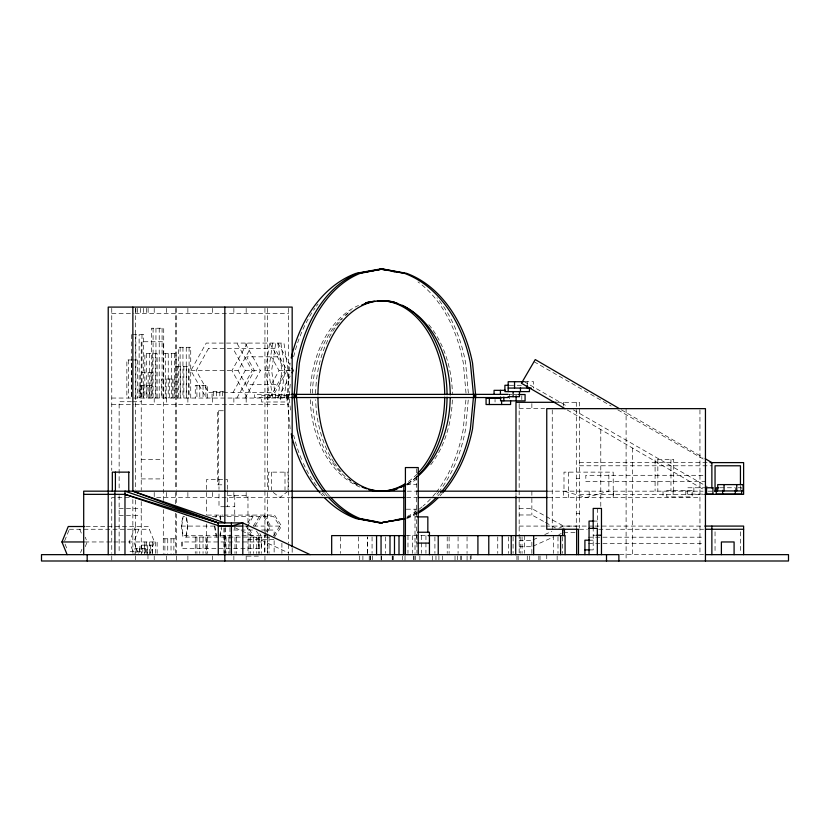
<?xml version="1.0" encoding="UTF-8"?>
<svg xmlns="http://www.w3.org/2000/svg" width="830" height="830" viewBox="0 0 830 830"><rect width="100%" height="100%" fill="white"/><g stroke="black" fill="none" stroke-linecap="round" stroke-linejoin="round"><path stroke-width="0.62" stroke-dasharray="4.15 3.11" d="M465.889 400.05L463.316 428.82A126.959 86.081 90 0 1 436.341 492.169M468.224 400.05L465.651 428.82A126.959 86.081 90 0 1 440.284 490.063M290.127 428.82L286.941 395.952L290.127 363.094M290.459 410.051L289.099 395.952L290.459 381.862M269.304 537.083L182.953 537.083L181.314 526.085L182.953 515.088M186.034 535.703L187.476 526.085L186.034 516.468M186.242 537.083L187.881 526.085L186.242 515.088M269.605 398.047L265.496 370.564L269.605 343.081M272.676 343.081L268.567 370.564L272.676 398.047M275.736 398.047L271.628 370.564L275.736 343.081M277.822 398.047L281.93 370.564L277.822 343.081M280.893 398.047L285.001 370.564L280.893 343.081M283.953 398.047L288.062 370.564L283.953 343.081L206.214 343.081L190.879 370.564L206.214 398.047M215.883 517.536L216.308 515.088M219.867 535.703L221.527 526.085M220.106 537.083L221.579 528.534M64.626 540.901L68.942 530.318M80.603 552.541L81.9 549.367M85.283 546.576L87.171 541.959L85.231 537.207M135.581 526.511L129.273 541.959L133.993 553.496M138.952 529.26L133.765 541.959L138.475 553.496M149.784 553.496L154.494 541.959L148.197 526.511L86.04 526.511M247.288 343.081L231.954 370.564L247.288 398.047M250.349 392.559L238.085 370.564L250.349 348.579M232.981 392.559L245.244 370.564L232.981 348.579M236.872 398.047L252.196 370.564L236.872 343.081M245.078 398.047L260.413 370.564L245.078 343.081M271.369 384.311L279.036 370.564L271.369 356.817M269.729 398.047L285.053 370.564L269.729 343.081M277.946 398.047L290.199 376.063M247.983 522.786L252.268 515.088M253.036 516.468L247.672 526.085L253.036 535.703M265.559 532.497L269.127 526.085L263.764 516.468M253.243 526.085L260.329 515.088M255.018 526.085L261.211 516.468M273.599 535.703L279.793 526.085L273.599 516.468L211.463 516.468M274.491 537.083L281.567 526.085L274.491 515.088L223.986 515.088M288.062 491.173L279.845 497.523L271.628 491.173M533.036 539.842L538.919 537.197M544.791 534.551L551.846 531.376M558.901 528.212L563.601 526.096L576.3 526.116M533.036 546.192L553.019 537.197M558.901 534.551L561.256 533.493M111.76 313.439L133.775 313.439M135.072 313.439L288.632 313.439M132.478 334.573L143.621 334.573L143.621 398.047M163.759 353.622L176.022 353.622L176.053 398.047M277.386 356.817L246.728 356.817L254.385 370.564L246.728 384.311L277.386 384.311M132.178 359.961L126.855 359.961L126.855 398.047M132.572 359.961L139.118 359.961M176.053 366.31L188.317 366.31L188.317 398.047M190.879 370.564L238.085 370.564M245.244 370.564L260.413 370.564M265.496 370.564L271.628 370.564M279.036 370.564L290.925 370.564M152.627 372.66L140.363 372.66L140.363 398.047M524.695 381.717L533.576 381.717L533.576 388.067M509.485 385.276L514.61 385.276M517.173 385.276L522.309 385.276M151.423 385.359L139.16 385.359L139.16 398.047L139.129 334.573M224.339 391.708L212.075 391.708L212.075 398.047M290.438 394.375L254.478 394.375L254.478 397.539L291.704 397.539M508.977 394.53L511.726 394.53M514.102 394.53L517.951 394.53M286.941 395.952L289.099 395.952M111.76 398.047L288.632 398.047M131.41 401.73L119.136 401.73L119.136 489.638M132.634 401.73L141.235 401.73M557.252 402.301L579.475 402.301L579.475 528.202M111.76 404.397L133.775 404.397M135.072 404.397L288.632 404.397M519.165 408.651L544.563 408.651M223.374 410.746L217.647 410.746L217.647 484.824L224.608 484.824M141.235 459.374L163.334 459.374M579.475 462.611L710.594 462.611M579.475 465.786L711.87 465.786M702.948 475.3L585.824 475.3L585.824 481.649L705.531 481.649M576.3 478.474L579.475 478.474M141.235 478.92L163.334 478.92M406.368 484.699L416.629 484.699M706.569 487.77L687.52 487.77L687.52 494.12L704.027 494.12M720.077 487.77L735.307 487.77L735.307 490.312M738.171 487.77L741.657 487.77L741.657 490.312M407.24 491.173L417.635 491.173M548.142 491.173L703.093 491.173M708.021 491.173L712.109 491.173M579.475 494.348L703.55 494.348M227.306 495.427L247.973 495.427L247.973 523.616M129.221 497.523L111.76 497.523L111.76 553.382M156.673 497.523L290.199 497.523M406.617 497.523L416.971 497.523M548.371 497.523L699.949 497.523M224.93 506.725L218.996 506.725L218.996 490.592M225.615 506.725L234.745 506.725M119.136 508.5L141.235 508.5M519.165 508.634L531.864 508.634L563.601 526.096L563.601 531.169M406.295 509.205L416.629 509.205M576.3 513.397L579.475 513.397M519.165 514.974L531.864 514.974L544.335 521.842M207.293 515.088L222.782 515.088M119.136 515.482L141.235 515.482M184.602 516.468L183.16 516.468L181.729 526.085L183.16 535.703L267.208 535.703M415.01 516.883L417.573 516.883M593.191 521.074L597.33 521.074M181.314 526.085L215.209 526.085M244.663 526.085L247.423 526.085M253.721 526.085L281.567 526.085M519.165 526.085L544.563 526.085M545.829 526.085L593.689 526.085M594.903 526.085L703.55 526.085M69.378 529.26L149.317 529.26M579.475 529.26L587.225 529.26M598.752 529.26L703.55 529.26M233.77 530.028L252.694 530.028M261.523 530.028L274.139 530.028L274.139 535.9M563.601 532.435L575.024 532.435M593.191 535.226L595.556 535.226M406.233 535.609L427.855 535.609M588.387 537.197L702.948 537.197M163.261 538.784L175.524 538.784M247.973 539.417L274.139 539.417M590.089 540.185L593.191 540.185M519.165 540.372L531.864 540.372L531.864 553.517M84.805 541.959L157.129 541.959L157.129 553.382M588.387 543.546L702.948 543.546M519.165 546.721L531.864 546.721M590.089 549.896L593.191 549.896L593.191 528.368M130.082 551.483L142.345 551.483M619.834 554.648L703.55 554.648M246.946 556.11L259.209 556.11M235.284 527.839L288.684 553.008M545.466 522.464L555.664 528.077M534.022 361.693L611.129 406.026M617.831 409.885L703.871 459.353M523.948 381.53L567.793 406.679M573.416 409.906L707.181 486.66M621.328 409.792L702.927 457.392M567.264 409.989L702.937 489.129M259.832 533.566L261.211 535.703M256.46 531.086L260.329 537.083M277.946 343.081L290.199 365.065M264.531 515.088L270.663 526.085L264.531 537.083L264.542 553.403M246.137 526.085L252.268 537.083M79.742 529.26L82.336 535.609M65.051 544.075L66.784 548.308M220.106 515.088L220.946 519.974M219.867 516.468L220.49 520.078M214.887 526.085L216.547 535.703M214.41 526.085L216.308 537.083M468.338 393.119L465.651 363.094A126.959 86.081 -90 0 0 437.016 297.711M466.004 393.119L463.316 363.094A126.959 86.081 -90 0 0 417.998 281.92M740.443 486.1L740.443 489.908M740.443 531.802L740.443 553.382M715.045 531.802L715.045 553.382M699.949 409.937L699.949 554.648M693.87 487.77L693.87 494.12M685.819 490.561L685.819 496.911M673.711 491.173L673.711 459.436L655.088 459.436L655.088 491.173M673.13 490.561L673.13 496.911M670.962 459.436L670.962 491.173M663.025 491.173L663.025 497.523M657.837 459.436L657.837 491.173M632.522 448.065L632.522 554.648M626.1 408.651L626.1 559.731M613.287 491.173L613.287 497.523M613.204 497.523L613.204 472.135L563.985 472.135L563.985 491.173L586.426 497.523L608.867 491.173L608.867 472.135M600.785 429.546L600.785 506.933M597.33 508.437L597.33 527.527M589.176 491.173L589.176 497.523M576.3 402.301L576.3 531.179M568.311 472.135L568.311 497.523M563.601 402.301L563.601 406.109M563.601 491.173L563.601 497.523M562.626 536.875L562.626 553.382M557.988 536.875L557.988 553.382M557.148 555.924L557.148 559.731M553.496 535.609L553.496 553.382M552.251 409.937L552.251 529.26M546.752 554.648L546.752 559.731M540.039 555.924L540.039 559.731M538.826 555.924L538.826 559.731M531.864 403.577L531.864 408.651M531.864 491.173L531.864 514.974M529.706 555.924L529.706 559.731M527.237 381.717L527.237 388.067M527.268 555.924L527.268 559.731M524.685 535.609L524.685 553.382M522.08 536.875L522.08 553.382M521.8 395.796L521.8 399.604M520.192 536.875L520.192 553.382M519.165 403.577L519.165 554.648M518.159 555.924L518.159 559.731M516.934 555.924L516.934 559.731M515.99 492.678L515.99 496.558M513.096 536.875L513.096 553.382M509.537 394.53L509.537 399.604M508.614 536.875L508.614 553.382M497.751 536.875L497.751 553.382M495.043 399.448L495.043 401.99M471.108 554.648L471.108 559.731M470.257 555.924L470.257 559.731M467.051 536.875L467.051 553.382M467.083 555.924L467.083 560.997M461.356 555.924L461.356 559.731M460.733 555.924L460.733 559.731M458.077 536.875L458.077 553.382M457.558 555.924L457.558 559.731M455.016 555.924L455.016 560.997M449.103 536.875L449.103 553.382M447.214 536.875L447.214 553.382M442.317 555.924L442.317 559.731M438.914 555.924L438.914 559.731M435.968 555.924L435.968 559.731M434.91 536.875L434.91 553.382M432.565 555.924L432.565 560.997M425.935 535.609L425.935 553.382M421.443 535.609L421.443 553.382M419.876 555.924L419.876 559.731M416.961 535.609L416.961 553.382M416.629 468.784L416.629 543.1M415.332 555.924L415.332 559.731M415.01 509.205L415.01 553.392M414.108 555.924L414.108 559.731M413.527 555.924L413.527 559.731M412.469 535.609L412.469 553.382M407.976 535.609L407.976 553.382M404.999 555.924L404.999 560.997M402.56 555.924L402.56 559.731M393.441 555.924L393.441 559.731M392.455 555.924L392.455 559.731M392.196 555.924L392.227 559.731M385.535 536.875L385.535 553.382M381.593 555.924L381.593 560.997M381.074 555.924L381.074 559.731M372.411 555.924L372.411 559.731M372.068 536.875L372.068 553.382M370.471 555.924L370.471 559.731M370.211 555.924L370.211 559.731M369.236 555.924L369.236 560.997M362.897 555.924L362.897 559.731M359.722 555.924L359.722 559.731M358.602 536.875L358.581 553.382M340.653 536.875L340.653 553.382M292.17 548.174L292.17 553.361M288.632 308.355L288.632 489.876M288.632 491.173L288.632 543.225M288.632 544.501L288.632 553.382M288.632 555.924L288.632 560.997M288.02 394.375L288.02 397.539M288.062 489.908L288.062 472.135L268.567 472.135L268.567 489.908M286.132 394.375L286.132 397.539M285.001 472.135L285.001 489.908M281.899 543.225L281.899 553.382M280.706 395.64L280.706 401.99M274.139 540.683L274.139 553.382M271.628 472.135L271.628 489.908M269.034 537.083L269.034 553.403M268.007 395.64L268.007 401.99M267.53 308.387L267.53 489.876M267.53 492.47L267.53 532.632M267.53 533.929L267.53 553.361M267.395 537.083L267.395 553.403M264.936 308.355L264.936 489.876M264.936 491.173L264.936 531.802M264.936 533.067L264.936 553.382M264.936 555.924L264.936 560.997M261.243 537.083L261.263 553.403M259.593 537.083L259.593 553.403M258.804 541.959L258.804 548.308M258.41 537.083L258.41 553.403M256.771 537.083L256.75 553.403M253.461 537.083L253.461 553.403M250.619 537.083L250.619 553.403M248.979 537.083L248.979 553.403M247.973 524.902L247.973 553.382M246.178 308.355L246.178 313.439M246.178 398.047L246.178 404.397M246.178 492.439L246.178 497.523M246.178 555.924L246.178 559.731M236.633 537.083L236.633 553.403M234.994 537.083L234.994 553.403M234.745 495.427L234.745 523.865M234.745 525.1L234.745 530.028M233.863 308.355L233.863 313.439M233.863 398.047L233.863 404.397M233.863 492.439L233.863 497.523M233.863 555.924L233.863 559.731M229.983 527.558L229.983 553.361M228.862 537.083L228.862 553.403M227.306 489.275L227.306 479.429L206.649 479.429L206.649 515.129M227.306 490.509L227.306 506.725M226.019 537.083L226.019 553.403M225.615 527.714L225.615 553.371M224.837 527.994L224.837 553.382M224.37 537.083L224.37 553.403M223.893 527.994L223.893 553.382M222.689 391.708L222.689 398.047M219.846 391.708L219.846 398.047M218.996 479.429L218.996 489.358M218.477 410.746L218.477 484.824M216.557 391.708L216.557 398.047M213.715 391.708L213.715 398.047M212.522 308.355L212.522 313.439M212.522 398.047L212.522 404.397M212.522 492.439L212.522 497.523M212.522 555.924L212.522 559.731M207.531 398.047L207.531 385.359L195.268 385.359L195.268 398.047M207.531 537.083L207.531 553.403M206.649 524.052L206.649 553.382M205.892 385.359L205.892 398.047M205.892 537.083L205.892 553.403M203.049 385.359L203.049 398.047M203.049 537.083L203.049 553.403M199.76 385.359L199.76 398.047M199.76 537.083L199.76 553.403M196.918 385.359L196.918 398.047M196.918 537.083L196.918 553.403M195.268 537.083L195.268 553.403M190.734 398.047L190.734 347.272L178.471 347.272L178.471 398.047M189.084 347.272L189.084 398.047M187.871 308.355L187.871 313.439M187.871 398.047L187.871 404.397M187.871 492.439L187.871 497.523M187.871 555.924L187.871 559.731M186.677 366.31L186.677 398.047M186.242 347.272L186.242 398.047M183.835 366.31L183.835 398.047M182.953 347.272L182.953 398.047M182.631 541.959L182.631 548.308M180.546 366.31L180.546 398.047M180.11 347.272L180.11 398.047M177.703 366.31L177.703 398.047M176.5 308.355L176.5 489.876M176.5 491.173L176.5 503.872M176.5 514.029L176.5 553.382M176.5 555.924L176.5 560.997M175.555 308.387L175.555 489.876M175.555 492.47L175.555 504.132M175.555 513.199L175.524 553.434M174.373 353.622L174.373 398.047M173.927 398.047L173.927 379.009L161.663 379.009L161.663 398.047M173.875 538.784L173.875 553.434M172.287 379.009L172.287 398.047M171.53 353.622L171.53 398.047M171.032 538.784L171.032 553.434M169.445 379.009L169.445 398.047M168.241 353.622L168.241 398.047M167.743 538.784L167.743 553.434M166.529 308.355L166.529 313.439M166.529 398.047L166.529 404.397M166.529 492.439L166.529 497.523M166.529 555.924L166.529 559.731M166.156 379.009L166.156 398.047M165.398 353.622L165.398 398.047M164.9 538.784L164.9 553.434M163.759 398.047L163.718 328.224L151.454 328.224L151.423 398.047M163.334 500.573L163.334 341.742L141.235 341.742L141.235 490.271M163.334 509.589L163.261 553.434M162.078 328.224L162.078 398.047M159.225 328.224L159.225 398.047M157.129 398.047L157.129 353.622L144.866 353.622L144.845 398.047M155.947 328.224L155.947 398.047M155.48 353.622L155.48 398.047M155.48 541.959L155.48 553.382M154.214 308.355L154.214 313.439M154.214 398.047L154.214 404.397M154.214 492.439L154.214 497.523M154.214 555.924L154.214 559.731M153.094 328.224L153.094 398.047M152.637 353.622L152.627 398.047M152.637 541.959L152.637 553.382M152.201 553.465L152.201 545.134L139.938 545.134L139.938 553.465M150.977 372.66L150.977 398.047M150.552 545.134L150.552 553.465M149.774 385.359L149.774 398.047M149.348 353.622L149.348 398.047M149.348 541.959L149.348 553.382M148.134 372.66L148.134 398.047M148.124 308.355L148.124 313.439M147.968 554.648L147.968 559.731M147.709 545.134L147.709 553.465M147.273 553.382L147.273 548.308L135.01 548.308L135.01 553.382M146.931 385.359L146.931 398.047M146.474 308.355L146.474 313.439M146.505 353.622L146.505 398.047M146.505 541.959L146.505 553.382M145.624 548.308L145.624 553.382M144.866 541.959L144.866 553.382M144.42 545.134L144.42 553.465M143.632 308.355L143.632 313.439M143.642 385.359L143.642 398.047M142.781 548.308L142.781 553.382M141.982 334.573L142.003 398.047M141.577 545.134L141.577 553.465M141.235 501.621L141.235 553.392M140.799 385.359L140.799 398.047M140.343 308.355L140.343 313.439M139.492 548.308L139.492 553.382M137.5 308.355L137.5 313.439M137.479 359.961L137.479 398.047M136.649 548.308L136.649 553.382M135.861 308.355L135.861 313.439M135.85 334.573L135.85 398.047M135.456 308.355L135.456 489.876M135.456 500.065L135.456 553.382M135.456 555.924L135.456 559.731M132.862 499.484L132.862 553.371M131.358 334.573L131.358 398.047L131.347 359.961M128.494 359.961L128.494 398.047M119.136 495.645L119.136 553.392M111.76 308.355L111.76 470.454M111.76 555.924L111.76 560.997M441.84 493.84A126.959 93.313 -90 0 1 440.097 495.749M416.982 513.874A126.959 93.313 -90 0 1 406.565 518.584M324.727 495.749A126.959 93.313 -90 0 1 322.133 492.864M316.427 485.726A126.959 93.313 -90 0 1 302.11 460.619M301.601 459.436A126.959 93.313 -90 0 1 293.654 435.159M293.654 356.755A126.959 93.313 -90 0 1 315.016 308.148M316.427 306.187A126.959 93.313 -90 0 1 318.004 304.091M428.83 324.696A95.222 69.99 -90 0 1 452.381 393.679M452.34 399.936A95.222 69.99 -90 0 1 429.39 466.533M416.868 478.837A95.222 69.99 -90 0 1 406.472 485.374M357.429 484.907A95.222 69.99 -90 0 1 352.947 482.323M350.903 480.975A95.222 69.99 -90 0 1 312.474 399.479M312.454 393.233A95.222 69.99 -90 0 1 342.168 318.056M345.01 315.483A95.222 69.99 -90 0 1 351.007 310.866M439.682 493.84A126.959 93.313 -90 0 1 437.95 495.749M417.106 512.598A126.959 93.313 -90 0 1 406.742 517.692M322.569 495.749A126.959 93.313 -90 0 1 320.837 493.84M416.691 477.25A95.222 69.99 -90 0 1 406.441 484.264M359.919 487.065A95.222 69.99 -90 0 1 310.327 399.479M310.306 393.233A95.222 69.99 -90 0 1 358.498 305.461M327.342 496.195A126.959 86.081 -90 0 1 324.821 493.196M435.522 493.196A126.959 86.081 90 0 1 431.278 498.114M430.407 499.048A126.959 86.081 90 0 1 423.207 505.906M422.19 506.757A126.959 86.081 90 0 1 417.998 509.994M416.93 510.761A126.959 86.081 90 0 1 406.97 516.602M417.106 474.055A95.222 64.564 -90 0 1 406.731 482.749M357.336 485.021A95.222 64.564 -90 0 1 349.129 479.45M341.057 471.72A95.222 64.564 -90 0 1 334.677 463.524M333.94 462.435A95.222 64.564 -90 0 1 315.659 399.718M315.628 393.524A95.222 64.564 -90 0 1 342.375 318.762M345.882 315.276A95.222 64.564 -90 0 1 347.687 313.667M329.666 496.195A126.959 86.081 -90 0 1 327.155 493.196M439.485 491.121A126.959 86.081 90 0 1 435.335 496.195M417.096 512.214A126.959 86.081 90 0 1 407.042 517.64M416.785 476.638A95.222 64.564 -90 0 1 406.98 484.066M208.454 348.579L196.191 370.564L208.454 392.559L274.875 392.559L287.139 370.564L274.875 348.579L208.454 348.579M287.056 395.64L261.668 395.64L261.668 401.99L287.056 401.99L287.056 395.64M692.168 490.561L666.78 490.561L666.78 496.911L692.168 496.911L692.168 490.561M261.398 541.959L181.687 541.959L181.687 548.308L261.398 548.308L261.398 541.959M367.576 553.382L367.576 536.875L367.555 553.382"/><path stroke-width="1.25" d="M324.001 492.169A126.959 86.081 -90 0 1 297.015 428.82L294.09 395.952L297.015 363.094A126.959 86.081 -90 0 1 357.886 273.329L382.506 269.003L406.565 273.329A126.959 93.313 -90 0 1 472.55 363.094L475.725 395.952L472.55 428.82A126.959 93.313 -90 0 1 442.691 492.864M326.335 492.169A126.959 86.081 -90 0 1 299.35 428.82L296.414 395.952L299.35 363.094A126.959 86.081 -90 0 1 360.22 273.329L382.506 269.003L404.781 273.329M291.206 358.021A126.959 93.313 -90 0 1 356.112 273.329L380.264 269.003L404.407 273.329A126.959 93.313 -90 0 1 470.392 363.094L473.577 395.952L470.392 428.82A126.959 93.313 -90 0 1 440.543 492.864M67.126 554.648L61.949 541.959L68.257 526.511L84.743 526.511M292.046 372.763L293.27 370.564L292.046 368.364M328.192 497.16A126.959 86.081 -90 0 0 357.886 518.584L380.171 522.91L404.148 519.02M388.731 521.25L391.221 520.763M397.456 519.559L399.956 519.072M380.171 522.91L404.781 518.584M358.259 273.329L364.308 272.24M366.725 271.804L373.988 270.507M376.405 270.072L382.412 269.003M404.407 518.584L380.264 522.91L356.112 518.584A126.959 93.313 -90 0 1 324.343 497.595M523.429 381.717L508.188 381.717L508.199 391.615M508.759 385.276L504.91 385.276L504.91 391.615L529.436 391.615L529.436 387.807M508.188 388.067L531.262 388.067M505.491 390.339L494.068 390.339L494.068 394.146M291.486 394.375L508.188 394.375M518.667 394.53L525.079 394.53L525.079 400.869L500.563 400.869L500.563 397.062M294.09 395.952L296.414 395.952M473.577 395.952L475.725 395.952M508.033 396.688L519.456 396.688L519.456 391.604M291.486 397.539L508.188 397.539M500.895 398.182L486.069 398.182L486.069 404.521L510.595 404.521L510.595 400.714M556.152 402.301L515.99 402.301L515.99 491.391M710.013 462.611L743.618 462.611L743.618 494.348L704.836 494.348M129.293 472.135L112.33 472.135L112.33 491.173M405.413 484.699L403.805 484.699L403.805 554.648M718.811 487.77L716.269 487.77L716.269 494.12L741.657 494.12L741.657 490.312M404.718 491.173L83.695 491.173L83.695 554.648M417.604 491.173L547.136 491.173M714.682 491.173L717.265 491.173M83.695 494.348L124.977 494.348L218.269 522.91L242.796 522.91L310.119 554.648M291.486 497.523L404.034 497.523M418.258 497.523L547.613 497.523M417.573 516.883L427.834 516.883L427.834 532.248M593.782 521.074L589.051 521.074L589.051 554.648M242.796 526.085L218.269 526.044M704.836 526.085L743.618 526.085L743.618 554.648M589.051 528.368L597.33 528.368L597.33 554.648M705.448 529.26L743.618 529.26M417.874 532.248L429.442 532.248L429.442 554.648M596.739 535.226L601.47 535.226M405.237 535.609L331.678 535.609L331.678 554.648M428.083 535.609L565.085 535.609L565.085 554.648M589.642 540.185L584.911 540.185L584.911 554.648M61.949 541.959L83.955 541.959M417.905 543.1L429.442 543.1M584.911 549.896L589.642 549.896M705.448 554.648L788.5 554.648L788.5 560.997L41.5 560.997L41.5 554.648L618.869 554.648L618.869 560.997M361.89 519.238L377.619 522.06M380.171 269.003L386.23 270.175M392.476 271.389L394.966 271.877M382.506 522.91L360.22 518.584A126.959 86.081 -90 0 1 330.527 497.16M127.436 495.116L124.977 494.348L218.269 525.629L231.414 526.085L242.796 522.91L242.796 554.648M218.269 554.648L218.269 522.91L124.977 491.173L124.977 554.648M132.862 307.09L132.862 491.173L224.837 522.91L224.837 307.09M132.862 491.173L218.269 522.91M619.097 408.485L535.257 359.577L521.437 383.263L565.023 408.682M705.168 458.7L711.87 462.611L711.87 487.999M740.443 484.824L740.443 465.786L715.045 465.786L715.045 491.173M736.75 484.596L736.75 490.945M735.307 490.312L735.307 494.12M734.094 554.648L734.094 541.959L721.395 541.959L721.395 554.648M724.051 484.596L724.051 490.945M722.619 490.312L722.619 494.12M711.87 526.085L711.87 554.648M705.448 560.997L705.448 408.651L546.752 408.651L546.752 529.26L578.489 529.26L578.489 554.648M606.502 554.648L606.502 560.997M601.47 554.648L601.47 508.437L593.191 508.437L593.191 528.368M576.653 529.26L576.653 554.648M564.452 529.26L564.452 535.609M562.626 529.26L562.626 535.609M560.592 535.609L560.592 554.648M533.659 535.609L533.659 554.648M527.237 385.525L527.237 388.067M520.462 387.807L520.462 391.615M516.104 395.796L516.104 400.869M515.99 496.558L515.99 535.288M515.71 535.609L515.71 554.648M514.538 381.717L514.538 388.067M513.106 391.604L513.106 396.688M511.218 535.609L511.218 554.648M503.841 397.062L503.841 400.869M502.243 535.609L502.243 554.648M501.611 400.714L501.611 404.521M500.417 390.339L500.417 394.146M489.347 398.182L489.347 404.521M488.777 535.609L488.777 554.648M477.914 535.609L477.914 554.648M474.646 394.375L474.646 397.539M438.24 535.609L438.24 554.648M418.237 554.648L418.237 467.56L405.413 467.56L405.413 554.648M403.494 535.609L403.494 554.648M399.002 535.609L399.002 554.648M394.489 535.609L394.489 554.648M389.996 535.609L389.996 554.648M381.053 535.609L381.053 554.648M376.561 535.609L376.561 554.648M295.252 394.375L295.252 397.539M292.17 546.877L292.17 307.09L108.222 307.09L108.222 554.648M231.414 522.91L231.414 554.648M224.837 554.648L224.837 560.997M128.764 472.135L128.764 491.173M115.401 472.135L115.401 491.173M114.914 491.173L114.914 554.648M87.181 554.648L87.181 560.997M438.323 497.595A126.959 93.313 -90 0 1 418.123 513.251M397.082 489.057A95.222 69.99 -90 0 1 391.055 490.447M388.637 490.8A95.222 69.99 -90 0 1 372.784 490.271M366.808 488.777A95.222 69.99 -90 0 1 362.077 487.065M361.807 304.963A95.222 69.99 -90 0 1 373.77 301.466M377.391 300.989A95.222 69.99 -90 0 1 394.437 302.151M436.175 497.595A126.959 93.313 -90 0 1 418.227 511.934M319.975 492.864A126.959 93.313 -90 0 1 291.206 433.893M377.671 300.802A95.222 69.99 -90 0 1 450.244 394.924M450.233 397.425A95.222 69.99 -90 0 1 417.666 476.43M404.314 485.374A95.222 69.99 -90 0 1 376.716 491.049M374.268 490.821A95.222 69.99 -90 0 1 371.84 490.478M365.584 302.857A95.222 69.99 -90 0 1 369.205 301.933M382.184 300.782A95.222 64.564 -90 0 1 444.724 394.686M444.724 397.155A95.222 64.564 -90 0 1 417.967 473.152M405.694 483.423A95.222 64.564 -90 0 1 380.555 491.173M374.548 490.81A95.222 64.564 -90 0 1 368.541 489.617M365.408 303.261A95.222 64.564 -90 0 1 370.149 301.892M372.546 301.404A95.222 64.564 -90 0 1 374.963 301.051M377.38 300.823A95.222 64.564 -90 0 1 379.787 300.74M388.118 301.103A95.222 64.564 -90 0 1 397.674 303.407M402.135 305.253A95.222 64.564 -90 0 1 447.059 394.686M447.059 397.155A95.222 64.564 -90 0 1 418.559 474.936M405.932 484.689A95.222 64.564 -90 0 1 400.579 487.366M394.914 489.399A95.222 64.564 -90 0 1 382.879 491.173M381.686 491.163A95.222 64.564 -90 0 1 317.942 397.228M317.942 394.758A95.222 64.564 -90 0 1 382.122 300.74M743.099 484.596L717.711 484.596L717.711 490.945L743.099 490.945L743.099 484.596M712.918 487.77L706.569 487.77L706.569 494.12L712.918 494.12L712.918 487.77"/></g></svg>
